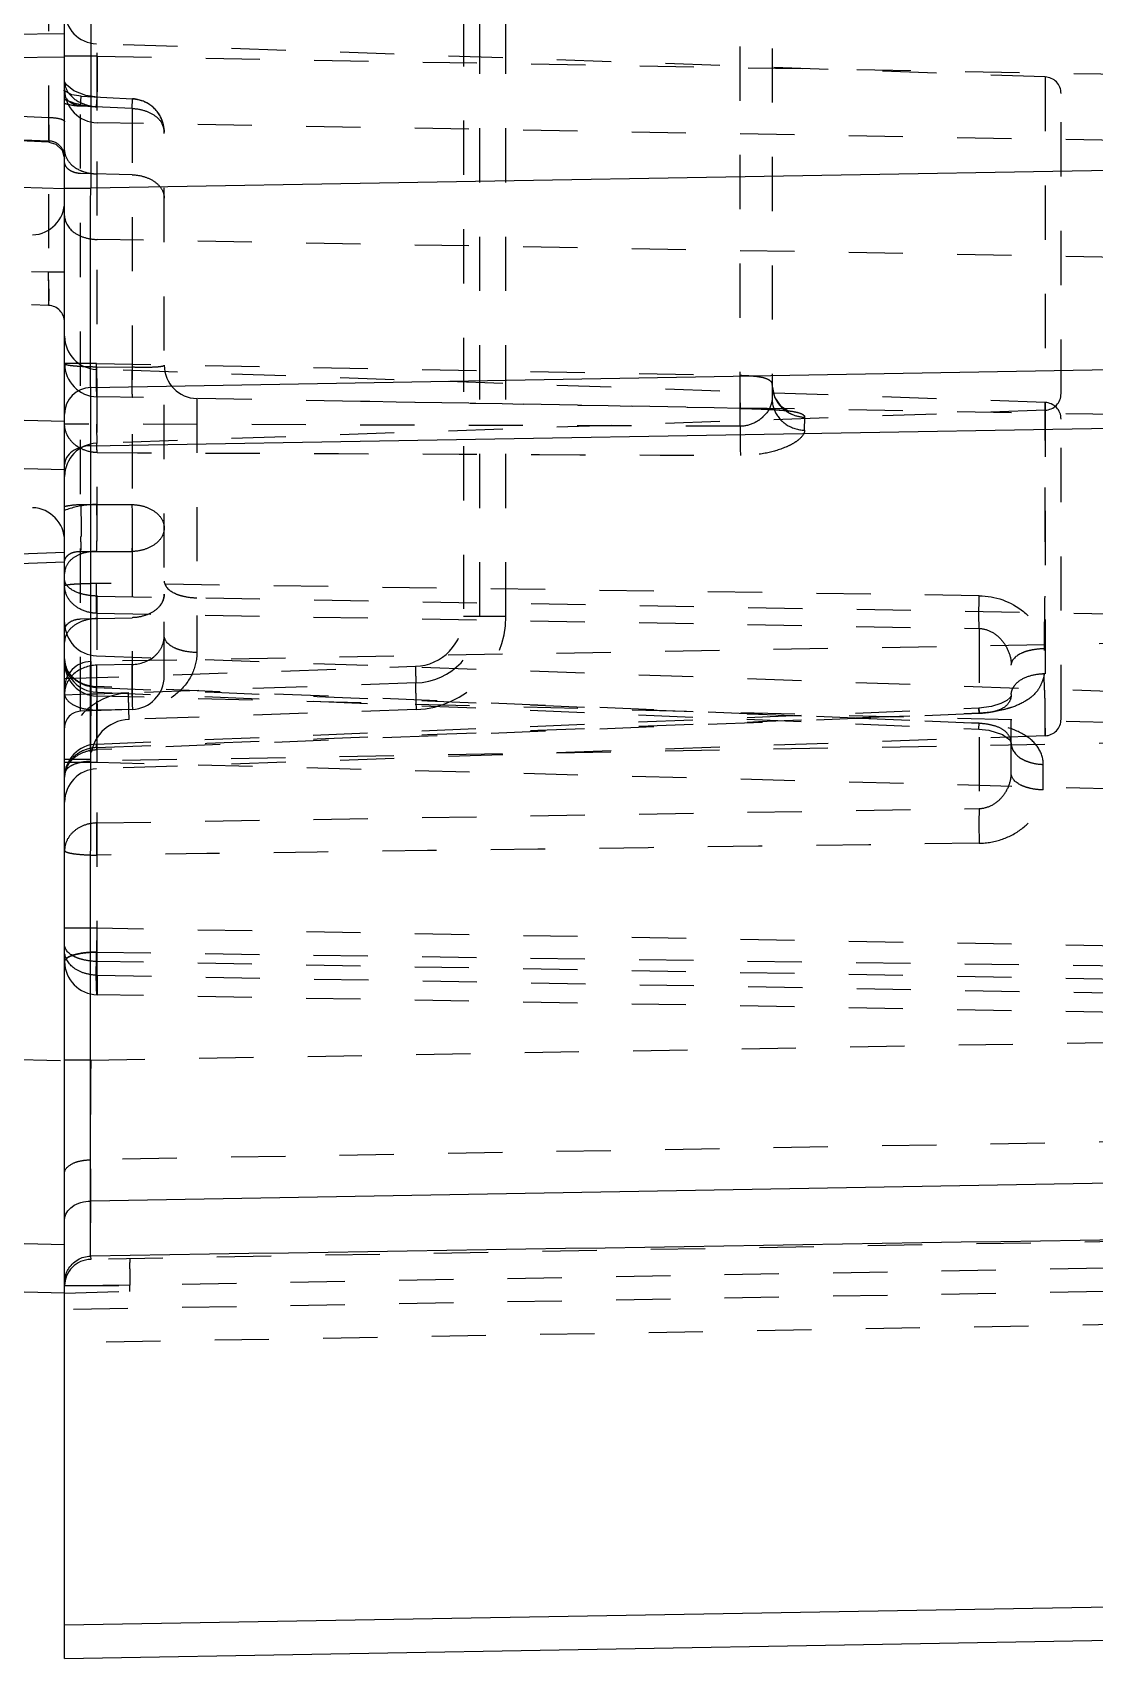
# Model space of a CAD drawing. Header units: millimetres. Extents: x -1265 to 1982, y -12197 to 1934.
# Drawn here: x 519.63 to 551.6, y -133.13 to -84.18 of the extents above; entities that cross this region are included whole.
import ezdxf

# ---------------------------------------------------------------- set-up
doc = ezdxf.new("R2010")
doc.units = ezdxf.units.MM
doc.header["$LTSCALE"] = 16.335
doc.linetypes.add('HIDDEN', pattern=[0.2, 0.1, -0.1])
doc.layers.get('0').update_dxf_attribs({"linetype": 'CONTINUOUS'})
doc.layers.add('DEFAULT_2', color=8, linetype='HIDDEN')

msp = doc.modelspace()

# ---------------------------------------------------------------- linework, layer by layer
at = {"color": 7, "linetype": 'Continuous'}
for p, q in [((520.598, -133.13), (520.598, 283.87)), ((521.384, -20.295), (521.384, -88.867)), ((599.107, -87.51), (521.384, -88.867)), ((520.598, -88.882), (515.572, -88.75)), ((520.598, -88.867), (521.384, -88.867)), ((521.384, -94.866), (599.107, -93.509)), ((521.384, -96.623), (521.384, -94.866)), ((521.384, -96.623), (599.107, -95.266)), ((515.572, -95.748), (520.598, -95.88)), ((521.383, -121.016), (521.384, -96.623)), ((520.598, -97.344), (515.572, -97.212)), ((599.107, -118.002), (521.384, -119.359)), ((515.572, -120.534), (520.598, -120.666)), ((520.598, -122.13), (515.572, -121.998)), ((597.633, -130.785), (520.598, -132.13)), ((520.598, -133.13), (598.615, -131.768))]:
    msp.add_line(p, q, dxfattribs=at)
msp.add_arc((521.398, -95.666), 0.8, 91, 180, dxfattribs=at)
for points, knots in [([(521.384, -94.866), (521.381, -94.866), (521.386, -94.85), (521.381, -94.834), (521.383, -94.795), (521.381, -94.746), (521.381, -94.681), (521.38, -94.568), (521.38, -94.392), (521.379, -94.141), (521.378, -93.839), (521.378, -93.489), (521.378, -92.938), (521.378, -92.157), (521.38, -91.133), (521.381, -90.022), (521.383, -89.257), (521.384, -88.867)], [0, 0, 0, 0, 0.001219, 0.004852, 0.010878, 0.019274, 0.030018, 0.043086, 0.076104, 0.118084, 0.168557, 0.226993, 0.292864, 0.444442, 0.6173, 0.804908, 1, 1, 1, 1]), ([(521.384, -96.623), (521.282, -96.624), (521.086, -96.653), (520.828, -96.772), (520.646, -96.956), (520.598, -97.115), (520.598, -97.189)], [0, 0, 0, 0, 0.287544, 0.554845, 0.790261, 1, 1, 1, 1]), ([(520.598, -119.924), (520.598, -119.772), (520.767, -119.527), (521.089, -119.393), (521.285, -119.36), (521.384, -119.359)], [0, 0, 0, 0, 0.437999, 0.717285, 1, 1, 1, 1])]:
    msp.add_open_spline(points, degree=3, knots=knots, dxfattribs=at)
for points in [[(597.633, -119.777), (572.216, -120.207), (546.8, -120.62), (521.383, -121.016)], [(520.703, -121.423), (520.771, -121.303), (520.873, -121.197), (520.992, -121.127)], [(520.992, -121.127), (521.108, -121.058), (521.247, -121.018), (521.383, -121.016)]]:
    msp.add_open_spline(points, degree=3, dxfattribs=at)
at = {"layer": 'DEFAULT_2', "color": 8, "linetype": 'HIDDEN'}
for p, q in [((521.58, -112.561), (521.563, 212.786)), ((520.115, -66.174), (520.115, -91.398)), ((532.607, -70.498), (532.607, -101.762)), ((533.098, -101.762), (533.098, -70.498)), ((533.884, -101.762), (533.884, -70.497)), ((540.933, -96.034), (540.933, -77.902)), ((541.898, -78.123), (541.898, -95.207)), ((520.598, -84.216), (515.887, -84.284)), ((550.115, -85.517), (521.563, -84.52)), ((520.598, -84.922), (515.887, -84.991)), ((521.58, -84.897), (520.598, -84.897)), ((521.58, -84.897), (598.103, -86.233)), ((550.115, -85.517), (550.115, -105.352)), ((520.598, -85.933), (520.592, -85.928)), ((520.598, -85.666), (520.598, -85.662)), ((520.632, -85.96), (520.598, -85.933)), ((521.08, -86.393), (521.095, -86.101)), ((521.095, -86.101), (522.647, -86.177)), ((521.577, -86.124), (521.237, -86.075)), ((521.563, -86.417), (521.577, -86.124)), ((550.598, -95.051), (550.598, -86.017)), ((522.633, -86.469), (521.08, -86.393)), ((521.08, -104.613), (521.08, -86.393)), ((522.633, -86.469), (522.647, -86.177)), ((522.633, -86.469), (522.633, -104.559)), ((518.598, -86.672), (520.115, -86.737)), ((598.103, -88.233), (521.58, -86.897)), ((518.598, -87.378), (520.115, -87.443)), ((520.119, -87.477), (518.598, -87.412)), ((520.119, -87.477), (520.115, -87.443)), ((523.598, -103.558), (523.598, -87.176)), ((522.633, -88.462), (521.08, -88.424)), ((598.103, -91.747), (521.58, -90.411)), ((520.115, -91.398), (519.598, -91.38)), ((520.598, -91.398), (520.115, -91.398)), ((520.115, -92.398), (519.598, -92.38)), ((521.563, -94.147), (520.598, -94.147)), ((521.563, -94.147), (540.933, -94.498)), ((521.563, -94.241), (522.633, -94.258)), ((550.115, -95.318), (521.563, -94.321)), ((541.98, -95.159), (541.898, -94.78)), ((598.103, -96.483), (521.58, -95.147)), ((524.58, -95.199), (524.58, -102.845)), ((550.115, -96.465), (550.115, -95.318)), ((550.115, -95.551), (521.563, -96.548)), ((540.948, -95.497), (540.95, -95.497)), ((542.878, -96.154), (542.879, -95.76)), ((550.598, -104.852), (550.598, -95.818)), ((540.933, -96.034), (520.598, -95.967)), ((521.08, -98.391), (522.633, -98.391)), ((520.598, -99.837), (515.887, -100.001)), ((521.08, -99.804), (522.633, -99.804)), ((520.598, -100.13), (515.887, -100.294)), ((548.133, -101.134), (521.563, -100.763)), ((521.58, -101.146), (598.103, -102.482)), ((521.08, -101.835), (522.633, -101.797)), ((599.107, -101.759), (521.384, -103.116)), ((521.563, -101.665), (548.133, -102.123)), ((533.884, -101.762), (532.607, -101.762)), ((548.133, -102.123), (548.133, -107.54)), ((520.598, -103.63), (531.159, -103.261)), ((521.382, -103.32), (521.384, -103.116)), ((521.384, -103.116), (521.384, -106.116)), ((521.563, -102.945), (576.715, -104.871)), ((522.633, -103.203), (521.563, -103.227)), ((549.098, -106.494), (549.098, -103.211)), ((521.382, -103.92), (521.382, -103.32)), ((531.168, -103.761), (522.528, -104.062)), ((521.063, -104.113), (520.598, -104.13)), ((521.388, -104.102), (521.063, -104.113)), ((521.382, -104.074), (521.382, -103.92)), ((521.382, -104.873), (521.382, -104.074)), ((521.57, -104.096), (521.388, -104.102)), ((521.557, -104.038), (521.563, -103.872)), ((521.563, -103.9), (521.557, -104.038)), ((521.557, -104.038), (548.125, -105.148)), ((548.133, -104.98), (521.563, -103.872)), ((522.53, -104.062), (521.57, -104.096)), ((598.106, -106.159), (521.572, -104.155)), ((522.633, -104.559), (521.08, -104.613)), ((521.558, -105.602), (548.126, -104.515)), ((548.133, -104.683), (521.563, -105.769)), ((522.65, -104.559), (521.58, -104.581)), ((531.181, -104.56), (522.542, -104.862)), ((548.126, -104.515), (548.133, -104.665)), ((548.133, -104.682), (548.126, -104.515)), ((521.383, -105.573), (521.382, -104.873)), ((599.107, -104.759), (521.384, -106.116)), ((548.125, -105.148), (548.133, -104.966)), ((521.384, -106.116), (521.383, -105.573)), ((550.115, -105.352), (521.563, -106.349)), ((520.598, -106.061), (521.384, -106.061)), ((521.572, -106.155), (520.598, -106.155)), ((598.106, -108.159), (521.572, -106.155)), ((550.063, -106.982), (550.063, -106.214)), ((521.563, -107.976), (548.133, -107.54)), ((521.572, -111.147), (520.598, -111.147)), ((598.106, -112.483), (521.572, -111.147)), ((598.103, -113.483), (521.58, -112.147)), ((521.58, -112.561), (598.103, -113.897)), ((598.103, -114.483), (521.58, -113.147)), ((521.384, -115.117), (599.107, -113.76)), ((515.572, -115), (520.598, -115.132)), ((521.384, -115.117), (520.598, -115.117)), ((599.107, -116.76), (521.384, -118.116)), ((598.682, -119.767), (521.384, -121.116)), ((597.633, -120.585), (522.563, -121.895)), ((597.633, -121.285), (520.598, -122.63)), ((521.383, -121.016), (521.384, -121.116)), ((522.563, -121.895), (520.598, -121.916)), ((520.598, -121.916), (522.563, -121.895)), ((521.171, -121.91), (520.598, -121.916)), ((520.598, -122.13), (522.563, -122.078)), ((598.615, -122.268), (520.598, -123.63)), ((521.808, -121.903), (521.171, -121.91)), ((522.563, -121.895), (521.808, -121.903)), ((522.563, -122.078), (522.563, -121.895))]:
    msp.add_line(p, q, dxfattribs=at)
for points in [[(520.592, -85.928), (520.577, -85.911), (520.596, -85.974), (520.598, -86.003)], [(521.237, -86.075), (520.872, -85.933), (520.651, -85.757), (520.598, -85.666)], [(521.095, -86.101), (520.821, -86.052), (520.632, -85.96)], [(520.119, -87.477), (520.335, -87.537), (520.527, -87.721), (520.598, -87.977)], [(542.376, -95.573), (542.186, -95.445), (541.98, -95.159)], [(541.111, -95.501), (541.569, -95.515), (541.959, -95.535), (542.254, -95.561), (542.345, -95.574)], [(542.345, -95.574), (542.405, -95.586), (542.376, -95.573)], [(549.098, -104.11), (549.096, -104.134), (549.086, -104.17), (549.057, -104.214), (548.97, -104.289), (548.788, -104.385), (548.5, -104.47), (548.127, -104.516)], [(548.125, -105.148), (548.424, -105.181), (548.833, -105.311), (549.051, -105.471), (549.096, -105.57), (549.098, -105.6)]]:
    msp.add_lwpolyline(points, dxfattribs=at)
for centre, radius, start, end in [((521.598, -83.521), 1, 180, 268), ((550.098, -86.017), 0.5, 0, 88), ((521.598, -85.897), 1, 180, 269), ((521.163, -84.392), 2.001, 253.5994, 257.4586), ((521.183, -84.296), 2.099, 257.4896, 267.1989), ((522.599, -87.146), 0.97, 82.936, 87.1607), ((522.597, -87.176), 1.001, 53.839, 60.9755), ((522.598, -87.175), 0.999, 0.0739, 32.9783), ((519.598, -89.274), 1, 272, 360), ((467.489, -92.317), 52.634, 0.4561, 1.0005), ((520.098, -92.897), 0.5, 0, 88), ((521.598, -93.322), 1, 180, 268), ((521.598, -94.147), 1, 180, 269), ((521.593, -84.266), 9.975, 268.0669, 269.8285), ((544.257, -94.603), 22.697, 179.2967, 180.2702), ((549.843, -94.645), 28.283, 179.1815, 179.3508), ((548.879, -94.634), 26.249, 179.1805, 179.4091), ((524.598, -94.199), 1, 180, 269), ((533.689, -94.658), 12.129, 180.2452, 181.0713), ((542.948, -94.745), 1.053, 196.2934, 205.3163), ((550.098, -95.051), 0.5, 272, 360), ((550.098, -95.818), 0.5, 0, 88), ((540.889, -94.962), 1.078, 304.3179, 314.1748), ((548.415, -96.044), 26.852, 179.8359, 180.5737), ((540.331, -96.134), 18.768, 180.5474, 181.2824), ((521.598, -97.547), 1, 92, 180), ((519.598, -99.485), 1, 0, 88), ((502.975, -99.107), 18.119, 358.7141, 359.2609), ((531.107, -101.762), 1.5, 271.9997, 359.9942), ((531.098, -101.762), 2, 272, 360), ((531.084, -101.762), 2.8, 271.9969, 359.9969), ((521.598, -101.945), 1, 180, 268), ((521.598, -103.04), 1, 180.0015, 267.6398), ((521.398, -103.916), 0.8, 91, 180), ((521.598, -103.156), 1, 180, 268.5), ((522.598, -103.559), 1, 272, 360), ((522.598, -106.061), 2, 92, 180), ((521.598, -102.688), 1.184, 257.2608, 268.2887), ((521.098, -105.113), 0.5, 92, 180), ((547.979, -100.674), 3.993, 272.2104, 278.7311), ((522.584, -106.061), 1.2, 91.9968, 179.9968), ((550.098, -104.852), 0.5, 272, 360), ((521.598, -106.601), 1, 92.3108, 179.9985), ((666.095, -104.264), 144.536, 180.44621, 180.74938), ((521.598, -107.348), 1, 92, 180), ((545.118, -112.558), 23.565, 178.3092, 179.0622), ((821.853, 21004.505), 21118.503, 269.1852664, 269.322701), ((821.746, 20997.215), 21111.212, 269.1852753, 269.3227551), ((521.598, -112.147), 1, 180, 269), ((521.398, -121.916), 0.8, 91, 180)]:
    msp.add_arc(centre, radius, start, end, dxfattribs=at)
for points, knots in [([(521.58, -84.897), (521.579, -85.027), (521.577, -85.282), (521.575, -85.652), (521.574, -85.994), (521.573, -86.293), (521.573, -86.511), (521.574, -86.655), (521.575, -86.739), (521.577, -86.803), (521.575, -86.855), (521.581, -86.876), (521.577, -86.897), (521.58, -86.897)], [0, 0, 0, 0, 0.194658, 0.382623, 0.55555, 0.706995, 0.831262, 0.881749, 0.923752, 0.956788, 0.98062, 0.995072, 1, 1, 1, 1]), ([(520.598, -85.662), (520.598, -85.788), (520.713, -86.063), (520.946, -86.227), (521.081, -86.291)], [0, 0, 0, 0, 0.457394, 1, 1, 1, 1]), ([(521.08, -86.393), (521.017, -86.386), (520.895, -86.356), (520.7, -86.254), (520.598, -86.101), (520.598, -86.004)], [0, 0, 0, 0, 0.288206, 0.559383, 1, 1, 1, 1]), ([(520.598, -86.19), (520.671, -86.223), (520.981, -86.344), (521.312, -86.404), (521.563, -86.417)], [0, 0, 0, 0, 0.243611, 1, 1, 1, 1]), ([(521.081, -86.291), (521.118, -86.308), (521.272, -86.372), (521.437, -86.407), (521.563, -86.417)], [0, 0, 0, 0, 0.244453, 1, 1, 1, 1]), ([(522.633, -86.469), (522.758, -86.472), (523, -86.511), (523.317, -86.66), (523.54, -86.889), (523.598, -87.085), (523.598, -87.176)], [0, 0, 0, 0, 0.287835, 0.554969, 0.790086, 1, 1, 1, 1]), ([(523.565, -86.923), (523.515, -86.733), (523.297, -86.375), (522.913, -86.208), (522.718, -86.183)], [0, 0, 0, 0, 0.500123, 1, 1, 1, 1]), ([(520.115, -86.737), (520.117, -86.817), (520.12, -87.052), (520.126, -87.288), (520.122, -87.443)], [0, 0, 0, 0, 0.341148, 1, 1, 1, 1]), ([(520.115, -86.737), (520.23, -86.738), (520.388, -86.752), (520.546, -86.802), (520.598, -86.846), (520.598, -86.866)], [0, 0, 0, 0, 0.666894, 0.885705, 1, 1, 1, 1]), ([(523.598, -87.176), (523.598, -87.111), (523.579, -87.023), (523.542, -86.944), (523.532, -86.924)], [0, 0, 0, 0, 0.741257, 1, 1, 1, 1]), ([(520.598, -87.926), (520.598, -87.805), (520.492, -87.55), (520.239, -87.447), (520.115, -87.443)], [0, 0, 0, 0, 0.49398, 1, 1, 1, 1]), ([(520.122, -87.443), (520.121, -87.451), (520.118, -87.459), (520.122, -87.476), (520.119, -87.477)], [0, 0, 0, 0, 0.740602, 1, 1, 1, 1]), ([(520.598, -87.729), (520.598, -87.852), (520.709, -88.123), (520.944, -88.276), (521.078, -88.333)], [0, 0, 0, 0, 0.458641, 1, 1, 1, 1]), ([(521.08, -88.424), (521.018, -88.423), (520.897, -88.403), (520.738, -88.329), (520.627, -88.215), (520.598, -88.117), (520.598, -88.071)], [0, 0, 0, 0, 0.287835, 0.554969, 0.790086, 1, 1, 1, 1]), ([(521.078, -88.333), (521.115, -88.349), (521.271, -88.406), (521.438, -88.433), (521.563, -88.436)], [0, 0, 0, 0, 0.243639, 1, 1, 1, 1]), ([(522.633, -88.462), (522.758, -88.466), (523, -88.504), (523.317, -88.653), (523.54, -88.882), (523.598, -89.078), (523.598, -89.169)], [0, 0, 0, 0, 0.287835, 0.554969, 0.790086, 1, 1, 1, 1]), ([(520.598, -89.704), (520.598, -89.895), (520.809, -90.202), (521.212, -90.368), (521.457, -90.41), (521.58, -90.411)], [0, 0, 0, 0, 0.437999, 0.717285, 1, 1, 1, 1]), ([(520.115, -92.398), (520.117, -92.398), (520.117, -92.388), (520.119, -92.376), (520.12, -92.35), (520.121, -92.302), (520.122, -92.218), (520.123, -92.096), (520.122, -91.947), (520.12, -91.711), (520.118, -91.526), (520.115, -91.398)], [0, 0, 0, 0, 0.005212, 0.020013, 0.044179, 0.077359, 0.169286, 0.292828, 0.444322, 0.617388, 1, 1, 1, 1]), ([(520.122, -91.898), (520.122, -91.935), (520.123, -92.056), (520.123, -92.178), (520.122, -92.263)], [0, 0, 0, 0, 0.298321, 1, 1, 1, 1]), ([(520.598, -94.147), (520.598, -94.153), (520.616, -94.167), (520.674, -94.185), (520.804, -94.207), (521.007, -94.224), (521.167, -94.232), (521.256, -94.235)], [0, 0, 0, 0, 0.027467, 0.083164, 0.286664, 0.601173, 1, 1, 1, 1]), ([(521.58, -95.147), (521.578, -95.147), (521.576, -95.138), (521.571, -95.115), (521.567, -95.057), (521.563, -94.968), (521.56, -94.845), (521.559, -94.695), (521.559, -94.459), (521.561, -94.274), (521.563, -94.147)], [0, 0, 0, 0, 0.005946, 0.020823, 0.077935, 0.170112, 0.294244, 0.445477, 0.618613, 1, 1, 1, 1]), ([(522.632, -94.863), (522.631, -94.826), (522.629, -94.659), (522.63, -94.492), (522.631, -94.363)], [0, 0, 0, 0, 0.225832, 1, 1, 1, 1]), ([(523.598, -94.199), (523.598, -94.208), (523.568, -94.227), (523.516, -94.237), (523.426, -94.25), (523.254, -94.261), (522.985, -94.265), (522.757, -94.262), (522.633, -94.258)], [0, 0, 0, 0, 0.027599, 0.085766, 0.176499, 0.298039, 0.618582, 1, 1, 1, 1]), ([(521.58, -95.147), (521.574, -95.147), (521.576, -95.112), (521.567, -95.073), (521.566, -94.985), (521.563, -94.922), (521.562, -94.885)], [0, 0, 0, 0, 0.069444, 0.262952, 0.5763, 1, 1, 1, 1]), ([(522.65, -95.166), (522.648, -95.165), (522.646, -95.156), (522.644, -95.144), (522.641, -95.118), (522.637, -95.068), (522.634, -94.981), (522.632, -94.906), (522.632, -94.863)], [0, 0, 0, 0, 0.019254, 0.068849, 0.149521, 0.260826, 0.572933, 1, 1, 1, 1]), ([(540.933, -94.498), (540.93, -94.62), (540.928, -94.802), (540.928, -95.037), (540.929, -95.191), (540.931, -95.317), (540.936, -95.408), (540.939, -95.465), (540.944, -95.488), (540.946, -95.497), (540.948, -95.497)], [0, 0, 0, 0, 0.36674, 0.544804, 0.7028, 0.829631, 0.9218, 0.97862, 0.993643, 1, 1, 1, 1]), ([(540.933, -94.498), (541.056, -94.503), (541.284, -94.514), (541.554, -94.544), (541.728, -94.594), (541.82, -94.641), (541.883, -94.702), (541.898, -94.755), (541.898, -94.78)], [0, 0, 0, 0, 0.346467, 0.642489, 0.759476, 0.854161, 0.930492, 1, 1, 1, 1]), ([(541.898, -94.78), (541.898, -94.801), (541.901, -94.889), (541.918, -94.977), (541.937, -95.041)], [0, 0, 0, 0, 0.240474, 1, 1, 1, 1]), ([(541.898, -95.207), (541.898, -95.251), (541.869, -95.45), (541.751, -95.627), (541.64, -95.735)], [0, 0, 0, 0, 0.221091, 1, 1, 1, 1]), ([(541.898, -95.207), (541.898, -95.262), (541.924, -95.496), (542.038, -95.72), (542.163, -95.849)], [0, 0, 0, 0, 0.235502, 1, 1, 1, 1]), ([(541.497, -95.852), (541.456, -95.88), (541.285, -95.981), (541.083, -96.035), (540.933, -96.034)], [0, 0, 0, 0, 0.246513, 1, 1, 1, 1]), ([(540.95, -95.497), (541.207, -95.502), (541.681, -95.514), (542.155, -95.54), (542.371, -95.566)], [0, 0, 0, 0, 0.54188, 1, 1, 1, 1]), ([(542.163, -95.849), (542.21, -95.898), (542.415, -96.064), (542.683, -96.15), (542.878, -96.154)], [0, 0, 0, 0, 0.256952, 1, 1, 1, 1]), ([(542.37, -95.61), (542.41, -95.633), (542.568, -95.714), (542.747, -95.757), (542.879, -95.76)], [0, 0, 0, 0, 0.260709, 1, 1, 1, 1]), ([(542.371, -95.566), (542.409, -95.57), (542.535, -95.588), (542.662, -95.611), (542.746, -95.642)], [0, 0, 0, 0, 0.298707, 1, 1, 1, 1]), ([(542.746, -95.642), (542.766, -95.649), (542.82, -95.671), (542.879, -95.72), (542.879, -95.76)], [0, 0, 0, 0, 0.346359, 1, 1, 1, 1]), ([(520.731, -96.392), (520.709, -96.358), (520.637, -96.228), (520.598, -96.077), (520.598, -95.967)], [0, 0, 0, 0, 0.266057, 1, 1, 1, 1]), ([(521.043, -96.681), (521.011, -96.663), (520.89, -96.587), (520.788, -96.481), (520.731, -96.392)], [0, 0, 0, 0, 0.25791, 1, 1, 1, 1]), ([(540.933, -96.034), (540.932, -96.117), (540.933, -96.41), (540.935, -96.704), (540.948, -96.914)], [0, 0, 0, 0, 0.282986, 1, 1, 1, 1]), ([(542.878, -96.154), (542.878, -96.254), (542.752, -96.409), (542.541, -96.554), (542.198, -96.724), (541.662, -96.875), (541.196, -96.915), (540.948, -96.914)], [0, 0, 0, 0, 0.13718, 0.238363, 0.36076, 0.658158, 1, 1, 1, 1]), ([(521.578, -96.827), (521.533, -96.826), (521.348, -96.81), (521.166, -96.75), (521.043, -96.681)], [0, 0, 0, 0, 0.240003, 1, 1, 1, 1]), ([(521.578, -96.827), (521.577, -96.808), (521.572, -96.717), (521.57, -96.626), (521.568, -96.554)], [0, 0, 0, 0, 0.206174, 1, 1, 1, 1]), ([(550.095, -102.781), (550.095, -102.234), (550.124, -101.11), (550.111, -99.005), (550.116, -97.446), (550.115, -96.465)], [0, 0, 0, 0, 0.259489, 0.534143, 1, 1, 1, 1]), ([(521.563, -98.391), (521.479, -98.391), (521.151, -98.405), (520.824, -98.479), (520.598, -98.57)], [0, 0, 0, 0, 0.257176, 1, 1, 1, 1]), ([(520.598, -98.448), (520.637, -98.438), (520.795, -98.405), (520.958, -98.391), (521.08, -98.391)], [0, 0, 0, 0, 0.246229, 1, 1, 1, 1]), ([(521.08, -98.391), (521.084, -98.455), (521.095, -98.771), (521.097, -99.088), (521.093, -99.34)], [0, 0, 0, 0, 0.202596, 1, 1, 1, 1]), ([(522.633, -98.391), (522.758, -98.394), (523, -98.432), (523.317, -98.581), (523.54, -98.81), (523.598, -99.006), (523.598, -99.097)], [0, 0, 0, 0, 0.287835, 0.554969, 0.790086, 1, 1, 1, 1]), ([(522.633, -99.804), (522.644, -99.569), (522.65, -99.097), (522.644, -98.626), (522.633, -98.391)], [0, 0, 0, 0, 0.500012, 1, 1, 1, 1]), ([(523.598, -99.097), (523.598, -99.189), (523.54, -99.385), (523.317, -99.613), (523, -99.762), (522.758, -99.801), (522.633, -99.804)], [0, 0, 0, 0, 0.209914, 0.445031, 0.712165, 1, 1, 1, 1]), ([(521.563, -99.804), (521.438, -99.801), (521.198, -99.828), (520.88, -99.96), (520.656, -100.18), (520.598, -100.372), (520.598, -100.463)], [0, 0, 0, 0, 0.290653, 0.556484, 0.789038, 1, 1, 1, 1]), ([(520.662, -99.954), (520.672, -99.941), (520.722, -99.89), (520.786, -99.856), (520.837, -99.838)], [0, 0, 0, 0, 0.234074, 1, 1, 1, 1]), ([(520.837, -99.838), (520.855, -99.831), (520.934, -99.808), (521.018, -99.801), (521.08, -99.804)], [0, 0, 0, 0, 0.240506, 1, 1, 1, 1]), ([(521.09, -99.513), (521.09, -99.541), (521.087, -99.638), (521.084, -99.734), (521.08, -99.804)], [0, 0, 0, 0, 0.281666, 1, 1, 1, 1]), ([(520.598, -100.121), (520.598, -100.077), (520.616, -100.015), (520.652, -99.966), (520.662, -99.954)], [0, 0, 0, 0, 0.739229, 1, 1, 1, 1]), ([(520.646, -100.795), (520.639, -100.782), (520.613, -100.737), (520.598, -100.684), (520.598, -100.646)], [0, 0, 0, 0, 0.27453, 1, 1, 1, 1]), ([(520.598, -100.833), (520.598, -100.831), (520.607, -100.828), (520.618, -100.822), (520.642, -100.816), (520.689, -100.804), (520.769, -100.792), (520.887, -100.782), (521.031, -100.775), (521.259, -100.764), (521.439, -100.76), (521.563, -100.762)], [0, 0, 0, 0, 0.006144, 0.021664, 0.046341, 0.079825, 0.171925, 0.295158, 0.445384, 0.617841, 1, 1, 1, 1]), ([(520.987, -101.492), (520.872, -101.419), (520.676, -101.228), (520.598, -100.96), (520.598, -100.833)], [0, 0, 0, 0, 0.517736, 1, 1, 1, 1]), ([(521.58, -101.146), (521.483, -101.145), (521.288, -101.126), (520.959, -101.049), (520.726, -100.919), (520.646, -100.795)], [0, 0, 0, 0, 0.284958, 0.568025, 1, 1, 1, 1]), ([(521.563, -101.666), (521.561, -101.608), (521.555, -101.307), (521.558, -101.006), (521.563, -100.763)], [0, 0, 0, 0, 0.192157, 1, 1, 1, 1]), ([(523.598, -100.698), (523.598, -100.849), (523.799, -101.023), (524.042, -101.116), (524.275, -101.177), (524.458, -101.197), (524.58, -101.198)], [0, 0, 0, 0, 0.387278, 0.530347, 0.685738, 1, 1, 1, 1]), ([(523.598, -101.09), (523.598, -101.182), (523.54, -101.378), (523.317, -101.606), (523, -101.755), (522.758, -101.794), (522.633, -101.797)], [0, 0, 0, 0, 0.209914, 0.445031, 0.712165, 1, 1, 1, 1]), ([(523.47, -101.437), (523.49, -101.411), (523.56, -101.308), (523.598, -101.182), (523.598, -101.09)], [0, 0, 0, 0, 0.264596, 1, 1, 1, 1]), ([(548.133, -102.123), (548.13, -102.064), (548.123, -101.735), (548.127, -101.405), (548.133, -101.134)], [0, 0, 0, 0, 0.178929, 1, 1, 1, 1]), ([(548.133, -101.134), (548.606, -101.141), (549.344, -101.394), (549.935, -102.117), (550.096, -102.562), (550.095, -102.781)], [0, 0, 0, 0, 0.5121, 0.763313, 1, 1, 1, 1]), ([(521.563, -101.665), (521.512, -101.664), (521.311, -101.644), (521.114, -101.574), (520.987, -101.492)], [0, 0, 0, 0, 0.254671, 1, 1, 1, 1]), ([(521.563, -101.823), (521.438, -101.826), (521.195, -101.865), (520.879, -102.014), (520.656, -102.243), (520.598, -102.439), (520.598, -102.53)], [0, 0, 0, 0, 0.287835, 0.554969, 0.790086, 1, 1, 1, 1]), ([(520.662, -102.015), (520.673, -102.002), (520.722, -101.948), (520.786, -101.909), (520.838, -101.887)], [0, 0, 0, 0, 0.234888, 1, 1, 1, 1]), ([(548.133, -102.123), (548.258, -102.124), (548.519, -102.198), (548.828, -102.46), (549.037, -102.811), (549.098, -103.08), (549.098, -103.211)], [0, 0, 0, 0, 0.237985, 0.490316, 0.751448, 1, 1, 1, 1]), ([(522.633, -103.203), (522.876, -103.2), (523.254, -103.07), (523.544, -102.686), (523.598, -102.456), (523.598, -102.345)], [0, 0, 0, 0, 0.517834, 0.762635, 1, 1, 1, 1]), ([(524.58, -102.845), (524.458, -102.844), (524.275, -102.824), (524.042, -102.763), (523.799, -102.67), (523.598, -102.496), (523.598, -102.345)], [0, 0, 0, 0, 0.314262, 0.469653, 0.612722, 1, 1, 1, 1]), ([(550.098, -102.733), (549.975, -102.733), (549.79, -102.751), (549.554, -102.808), (549.309, -102.895), (549.098, -103.062), (549.098, -103.211)], [0, 0, 0, 0, 0.315156, 0.472168, 0.616911, 1, 1, 1, 1]), ([(521.563, -103.902), (521.319, -103.892), (520.944, -103.76), (520.651, -103.379), (520.598, -103.15), (520.598, -103.04)], [0, 0, 0, 0, 0.52017, 0.764865, 1, 1, 1, 1]), ([(520.598, -103.04), (520.598, -103.158), (520.665, -103.405), (520.837, -103.591), (520.938, -103.666)], [0, 0, 0, 0, 0.483965, 1, 1, 1, 1]), ([(521.563, -103.227), (521.319, -103.234), (520.944, -103.366), (520.652, -103.745), (520.598, -103.972), (520.598, -104.081)], [0, 0, 0, 0, 0.521454, 0.766317, 1, 1, 1, 1]), ([(521.563, -103.227), (521.556, -103.432), (521.561, -103.89), (521.571, -104.348), (521.581, -104.6)], [0, 0, 0, 0, 0.44891, 1, 1, 1, 1]), ([(522.65, -104.559), (522.64, -104.309), (522.63, -103.857), (522.626, -103.405), (522.633, -103.203)], [0, 0, 0, 0, 0.552763, 1, 1, 1, 1]), ([(524.58, -102.845), (524.58, -103.066), (524.476, -103.523), (524.039, -104.087), (523.4, -104.461), (522.903, -104.553), (522.65, -104.559)], [0, 0, 0, 0, 0.233809, 0.476815, 0.733321, 1, 1, 1, 1]), ([(531.159, -103.261), (531.161, -103.325), (531.164, -103.417), (531.167, -103.535), (531.169, -103.61), (531.169, -103.67), (531.172, -103.719), (531.166, -103.74), (531.171, -103.761), (531.168, -103.761)], [0, 0, 0, 0, 0.381937, 0.555245, 0.706703, 0.831024, 0.923256, 0.980267, 1, 1, 1, 1]), ([(520.938, -103.666), (520.967, -103.687), (521.09, -103.766), (521.23, -103.819), (521.337, -103.843)], [0, 0, 0, 0, 0.244011, 1, 1, 1, 1]), ([(531.168, -103.761), (531.166, -103.761), (531.167, -103.768), (531.165, -103.777), (531.165, -103.797), (531.164, -103.836), (531.165, -103.903), (531.166, -104.003), (531.169, -104.127), (531.174, -104.315), (531.178, -104.461), (531.182, -104.56)], [0, 0, 0, 0, 0.004999, 0.019227, 0.042665, 0.075184, 0.1669, 0.293222, 0.451088, 0.629862, 1, 1, 1, 1]), ([(549.156, -103.904), (549.175, -103.87), (549.277, -103.724), (549.439, -103.628), (549.567, -103.579)], [0, 0, 0, 0, 0.220967, 1, 1, 1, 1]), ([(549.567, -103.579), (549.695, -103.529), (549.874, -103.49), (550.054, -103.481), (550.098, -103.481)], [0, 0, 0, 0, 0.757984, 1, 1, 1, 1]), ([(550.089, -103.481), (550.089, -103.57), (550.023, -103.739), (549.952, -103.9), (549.903, -103.972)], [0, 0, 0, 0, 0.504208, 1, 1, 1, 1]), ([(550.103, -103.963), (550.101, -103.925), (550.094, -103.764), (550.089, -103.604), (550.089, -103.481)], [0, 0, 0, 0, 0.238845, 1, 1, 1, 1]), ([(520.598, -104.081), (520.598, -104.149), (520.671, -104.304), (520.901, -104.455), (521.215, -104.556), (521.454, -104.58), (521.58, -104.581)], [0, 0, 0, 0, 0.17145, 0.396283, 0.680525, 1, 1, 1, 1]), ([(521.572, -104.155), (521.568, -104.155), (521.571, -104.176), (521.565, -104.198), (521.566, -104.25), (521.563, -104.315), (521.562, -104.399), (521.561, -104.542), (521.561, -104.759), (521.561, -105.058), (521.564, -105.399), (521.567, -105.77), (521.57, -106.025), (521.572, -106.155)], [0, 0, 0, 0, 0.005127, 0.019926, 0.044107, 0.077307, 0.119156, 0.16928, 0.292857, 0.444367, 0.617431, 0.804994, 1, 1, 1, 1]), ([(522.542, -104.862), (522.539, -104.763), (522.534, -104.617), (522.529, -104.429), (522.526, -104.305), (522.525, -104.205), (522.525, -104.138), (522.525, -104.099), (522.525, -104.079), (522.527, -104.07), (522.527, -104.062), (522.528, -104.062)], [0, 0, 0, 0, 0.370139, 0.548913, 0.706778, 0.833099, 0.924815, 0.957334, 0.980773, 0.995001, 1, 1, 1, 1]), ([(549.098, -104.11), (549.098, -104.199), (549.041, -104.386), (548.798, -104.566), (548.485, -104.653), (548.255, -104.677), (548.133, -104.683)], [0, 0, 0, 0, 0.215976, 0.439241, 0.703148, 1, 1, 1, 1]), ([(549.098, -104.108), (549.098, -104.092), (549.103, -104.02), (549.129, -103.952), (549.156, -103.904)], [0, 0, 0, 0, 0.233596, 1, 1, 1, 1]), ([(549.903, -103.972), (549.817, -104.099), (549.561, -104.314), (549.263, -104.445), (549.102, -104.499)], [0, 0, 0, 0, 0.474925, 1, 1, 1, 1]), ([(550.115, -104.268), (550.115, -104.244), (550.111, -104.142), (550.106, -104.041), (550.103, -103.963)], [0, 0, 0, 0, 0.239935, 1, 1, 1, 1]), ([(549.102, -104.499), (549.061, -104.512), (548.891, -104.564), (548.717, -104.6), (548.585, -104.621)], [0, 0, 0, 0, 0.244378, 1, 1, 1, 1]), ([(550.115, -105.352), (550.114, -105.259), (550.114, -104.898), (550.123, -104.536), (550.115, -104.268)], [0, 0, 0, 0, 0.257165, 1, 1, 1, 1]), ([(550.063, -106.214), (550.063, -106.031), (549.931, -105.644), (549.445, -105.26), (548.825, -105.036), (548.369, -104.976), (548.133, -104.966)], [0, 0, 0, 0, 0.218821, 0.453813, 0.717557, 1, 1, 1, 1]), ([(549.098, -105.597), (549.098, -105.506), (549.042, -105.313), (548.803, -105.117), (548.488, -105.015), (548.255, -104.987), (548.133, -104.98)], [0, 0, 0, 0, 0.218408, 0.444646, 0.707551, 1, 1, 1, 1]), ([(521.558, -105.602), (521.557, -105.602), (521.559, -105.608), (521.557, -105.614), (521.558, -105.628), (521.559, -105.656), (521.561, -105.704), (521.562, -105.745), (521.563, -105.768)], [0, 0, 0, 0, 0.016076, 0.064191, 0.144242, 0.256012, 0.570923, 1, 1, 1, 1]), ([(521.563, -105.709), (521.562, -105.694), (521.561, -105.668), (521.561, -105.634), (521.557, -105.615), (521.559, -105.604), (521.558, -105.602)], [0, 0, 0, 0, 0.428996, 0.742001, 0.933769, 1, 1, 1, 1]), ([(549.098, -105.597), (549.098, -105.768), (549.276, -105.984), (549.532, -106.109), (549.76, -106.185), (549.942, -106.212), (550.063, -106.214)], [0, 0, 0, 0, 0.417036, 0.555929, 0.703935, 1, 1, 1, 1]), ([(520.598, -106.601), (520.598, -106.494), (520.652, -106.272), (520.87, -106), (521.19, -105.82), (521.437, -105.773), (521.563, -105.769)], [0, 0, 0, 0, 0.228696, 0.470459, 0.729499, 1, 1, 1, 1]), ([(520.598, -106.515), (520.598, -106.461), (520.656, -106.338), (520.84, -106.216), (521.091, -106.136), (521.283, -106.116), (521.384, -106.116)], [0, 0, 0, 0, 0.171366, 0.396061, 0.680389, 1, 1, 1, 1]), ([(521.079, -105.837), (521.043, -105.857), (520.906, -105.942), (520.79, -106.062), (520.726, -106.163)], [0, 0, 0, 0, 0.256495, 1, 1, 1, 1]), ([(520.711, -106.31), (520.694, -106.325), (520.637, -106.38), (520.598, -106.459), (520.598, -106.515)], [0, 0, 0, 0, 0.287505, 1, 1, 1, 1]), ([(548.133, -107.54), (548.258, -107.54), (548.516, -107.471), (548.828, -107.224), (549.038, -106.884), (549.098, -106.622), (549.098, -106.494)], [0, 0, 0, 0, 0.242053, 0.494765, 0.753496, 1, 1, 1, 1]), ([(550.063, -106.982), (549.942, -106.98), (549.762, -106.96), (549.533, -106.9), (549.296, -106.809), (549.098, -106.641), (549.098, -106.494)], [0, 0, 0, 0, 0.316578, 0.472392, 0.615505, 1, 1, 1, 1]), ([(548.133, -108.588), (548.37, -108.585), (548.845, -108.502), (549.471, -108.159), (549.93, -107.642), (550.063, -107.197), (550.063, -106.982)], [0, 0, 0, 0, 0.259648, 0.516643, 0.76584, 1, 1, 1, 1]), ([(548.133, -107.54), (548.13, -107.603), (548.122, -107.952), (548.126, -108.302), (548.133, -108.588)], [0, 0, 0, 0, 0.179817, 1, 1, 1, 1]), ([(521.563, -107.976), (521.437, -107.979), (521.19, -108.026), (520.87, -108.206), (520.652, -108.479), (520.598, -108.701), (520.598, -108.807)], [0, 0, 0, 0, 0.270501, 0.529541, 0.771304, 1, 1, 1, 1]), ([(521.563, -107.975), (521.561, -108.037), (521.554, -108.36), (521.557, -108.682), (521.563, -108.943)], [0, 0, 0, 0, 0.192126, 1, 1, 1, 1]), ([(520.598, -108.807), (520.598, -108.817), (520.627, -108.838), (520.679, -108.862), (520.769, -108.886), (520.942, -108.913), (521.211, -108.936), (521.439, -108.945), (521.563, -108.943)], [0, 0, 0, 0, 0.029551, 0.090893, 0.183774, 0.306152, 0.624294, 1, 1, 1, 1]), ([(521.572, -111.147), (521.571, -111.277), (521.569, -111.532), (521.567, -111.902), (521.566, -112.244), (521.567, -112.543), (521.568, -112.761), (521.57, -112.905), (521.571, -112.989), (521.574, -113.053), (521.574, -113.105), (521.579, -113.127), (521.577, -113.147), (521.58, -113.147)], [0, 0, 0, 0, 0.194626, 0.382559, 0.555455, 0.706874, 0.831123, 0.881606, 0.923609, 0.956651, 0.980497, 0.994979, 1, 1, 1, 1]), ([(521.58, -113.147), (521.577, -113.147), (521.579, -113.127), (521.574, -113.105), (521.574, -113.053), (521.571, -112.989), (521.57, -112.905), (521.568, -112.761), (521.567, -112.543), (521.566, -112.244), (521.567, -111.902), (521.569, -111.532), (521.571, -111.277), (521.572, -111.147)], [0, 0, 0, 0, 0.005021, 0.019503, 0.043349, 0.076391, 0.118394, 0.168877, 0.293126, 0.444545, 0.617441, 0.805374, 1, 1, 1, 1]), ([(521.58, -113.147), (521.577, -113.147), (521.581, -113.126), (521.575, -113.105), (521.577, -113.053), (521.575, -112.989), (521.574, -112.905), (521.573, -112.761), (521.573, -112.543), (521.574, -112.244), (521.575, -111.902), (521.577, -111.532), (521.579, -111.277), (521.58, -111.147)], [0, 0, 0, 0, 0.004928, 0.01938, 0.043212, 0.076248, 0.118251, 0.168738, 0.293005, 0.44445, 0.617377, 0.805342, 1, 1, 1, 1]), ([(521.58, -112.147), (521.458, -112.146), (521.275, -112.126), (521.042, -112.065), (520.799, -111.972), (520.598, -111.798), (520.598, -111.647)], [0, 0, 0, 0, 0.314262, 0.469653, 0.612722, 1, 1, 1, 1]), ([(521.58, -112.561), (521.457, -112.56), (521.212, -112.518), (520.809, -112.352), (520.598, -112.045), (520.598, -111.854)], [0, 0, 0, 0, 0.282715, 0.562001, 1, 1, 1, 1]), ([(521.563, -111.863), (521.439, -111.864), (521.208, -111.879), (520.939, -111.926), (520.765, -111.987), (520.662, -112.038), (520.598, -112.104), (520.598, -112.147)], [0, 0, 0, 0, 0.355139, 0.659804, 0.780689, 0.876852, 1, 1, 1, 1]), ([(520.599, -112.13), (520.598, -112.12), (520.602, -112.096), (520.641, -112.074), (520.683, -112.031), (520.752, -111.99), (520.841, -111.958), (520.989, -111.92), (521.108, -111.898), (521.192, -111.887)], [0, 0, 0, 0, 0.043217, 0.097325, 0.192492, 0.31423, 0.45542, 0.618027, 1, 1, 1, 1]), ([(521.192, -111.887), (521.222, -111.883), (521.345, -111.869), (521.469, -111.863), (521.563, -111.863)], [0, 0, 0, 0, 0.241959, 1, 1, 1, 1]), ([(521.554, -112.745), (521.551, -112.518), (521.554, -112.224), (521.561, -111.93), (521.563, -111.863)], [0, 0, 0, 0, 0.771493, 1, 1, 1, 1]), ([(521.554, -112.745), (521.554, -112.699), (521.552, -112.509), (521.553, -112.318), (521.556, -112.172)], [0, 0, 0, 0, 0.238004, 1, 1, 1, 1]), ([(521.58, -112.561), (521.58, -112.644), (521.579, -112.761), (521.579, -112.905), (521.578, -112.989), (521.58, -113.053), (521.577, -113.105), (521.584, -113.126), (521.577, -113.147), (521.58, -113.147)], [0, 0, 0, 0, 0.424388, 0.596833, 0.740074, 0.852923, 0.934288, 0.98346, 1, 1, 1, 1]), ([(521.58, -113.147), (521.579, -113.147), (521.581, -113.138), (521.578, -113.128), (521.579, -113.105), (521.578, -113.061), (521.578, -112.984), (521.578, -112.869), (521.578, -112.724), (521.578, -112.553), (521.579, -112.357), (521.58, -112.219), (521.58, -112.147)], [0, 0, 0, 0, 0.004371, 0.017271, 0.038618, 0.068313, 0.152316, 0.267979, 0.413302, 0.586119, 0.783064, 1, 1, 1, 1]), ([(521.58, -113.147), (521.578, -113.147), (521.575, -113.134), (521.571, -113.118), (521.567, -113.084), (521.562, -113.017), (521.557, -112.902), (521.555, -112.802), (521.554, -112.745)], [0, 0, 0, 0, 0.019502, 0.069237, 0.150035, 0.261436, 0.573485, 1, 1, 1, 1]), ([(521.384, -115.117), (521.383, -115.507), (521.381, -116.272), (521.38, -117.383), (521.378, -118.407), (521.378, -119.188), (521.378, -119.739), (521.378, -120.089), (521.379, -120.391), (521.38, -120.642), (521.38, -120.818), (521.381, -120.931), (521.381, -120.996), (521.383, -121.045), (521.381, -121.084), (521.386, -121.1), (521.381, -121.116), (521.384, -121.116)], [0, 0, 0, 0, 0.195092, 0.3827, 0.555558, 0.707136, 0.773007, 0.831443, 0.881916, 0.923896, 0.956914, 0.969982, 0.980726, 0.989122, 0.995148, 0.998781, 1, 1, 1, 1]), ([(520.598, -118.516), (520.598, -118.396), (520.802, -118.22), (521.093, -118.141), (521.286, -118.117), (521.384, -118.116)], [0, 0, 0, 0, 0.387519, 0.685542, 1, 1, 1, 1]), ([(522.563, -121.095), (522.562, -121.095), (522.562, -121.103), (522.56, -121.112), (522.56, -121.132), (522.558, -121.171), (522.557, -121.238), (522.557, -121.338), (522.558, -121.462), (522.559, -121.65), (522.561, -121.797), (522.563, -121.895)], [0, 0, 0, 0, 0.005, 0.01923, 0.04267, 0.075191, 0.166913, 0.29324, 0.451112, 0.629887, 1, 1, 1, 1])]:
    msp.add_open_spline(points, degree=3, knots=knots, dxfattribs=at)
for points in [[(522.647, -86.177), (522.798, -86.185), (522.951, -86.228), (523.083, -86.301)], [(523.188, -86.369), (523.285, -86.44), (523.371, -86.531), (523.437, -86.632)], [(523.598, -87.176), (523.598, -87.091), (523.586, -87.005), (523.565, -86.923)], [(540.95, -95.497), (536.697, -95.417), (532.444, -95.339), (528.19, -95.262)], [(541.996, -95.196), (542.023, -95.253), (542.055, -95.308), (542.092, -95.359)], [(542.092, -95.359), (542.133, -95.415), (542.181, -95.467), (542.233, -95.512)], [(542.233, -95.512), (542.276, -95.548), (542.322, -95.581), (542.37, -95.61)], [(521.578, -96.827), (528.034, -96.853), (534.491, -96.882), (540.948, -96.914)], [(521.563, -99.804), (521.575, -99.569), (521.58, -99.097), (521.575, -98.626), (521.563, -98.391)], [(520.598, -102.189), (520.598, -102.153), (520.606, -102.117), (520.62, -102.085)], [(520.62, -102.085), (520.631, -102.06), (520.645, -102.037), (520.662, -102.015)], [(520.838, -101.887), (520.914, -101.854), (520.998, -101.837), (521.08, -101.835)], [(521.563, -103.9), (530.42, -104.256), (539.276, -104.612), (548.133, -104.966)], [(521.563, -105.709), (530.42, -105.36), (539.276, -105.012), (548.133, -104.665)], [(521.563, -105.708), (521.396, -105.715), (521.226, -105.758), (521.079, -105.837)], [(520.726, -106.163), (520.645, -106.292), (520.598, -106.449), (520.598, -106.601)], [(548.133, -108.588), (539.276, -108.706), (530.42, -108.825), (521.563, -108.943)], [(520.598, -121.826), (520.598, -121.687), (520.635, -121.544), (520.703, -121.423)]]:
    msp.add_open_spline(points, degree=3, dxfattribs=at)

doc.saveas('drawing.dxf')
